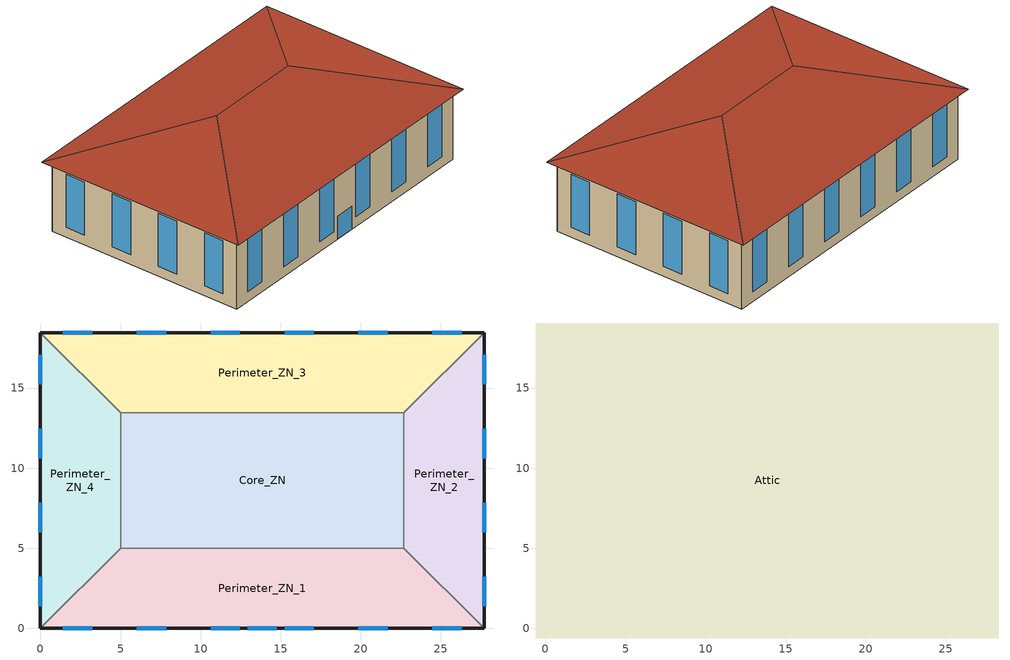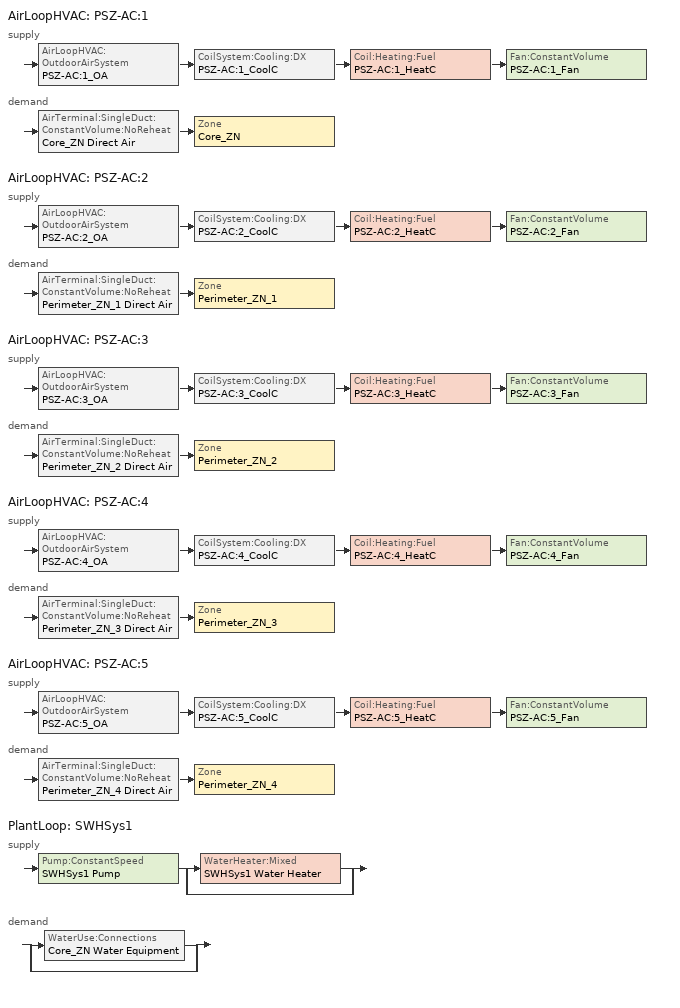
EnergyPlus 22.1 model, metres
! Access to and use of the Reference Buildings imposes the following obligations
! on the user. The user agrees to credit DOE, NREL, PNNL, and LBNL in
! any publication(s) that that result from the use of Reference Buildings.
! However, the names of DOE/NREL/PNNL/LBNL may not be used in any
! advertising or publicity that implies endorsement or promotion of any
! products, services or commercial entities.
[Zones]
Core_ZN
 floor ground (ext-slab): 5,13.46 22.69,13.46 22.69,5 5,5 z0
 wall to Perimeter_ZN_2 (int-walls): 22.69,5 22.69,13.46 z0:6.5
 wall to Perimeter_ZN_3 (int-walls): 22.69,13.46 5,13.46 z0:6.5
 wall to Perimeter_ZN_1 (int-walls): 5,5 22.69,5 z0:6.5
 wall to Perimeter_ZN_4 (int-walls): 5,13.46 5,5 z0:6.5
Perimeter_ZN_1
 floor ground (ext-slab): 27.69,0 0,0 5,5 22.69,5 z0
 wall outside (Mass Non-res Ext Wall): 0,0 27.69,0 z0:6.5
 wall to Perimeter_ZN_2 (int-walls): 27.69,0 22.69,5 z0:6.5
 wall to Perimeter_ZN_4 (int-walls): 5,5 0,0 z0:6.5
 window (Window Non-res Fixed): 1.39,0 3.22,0 / 6.01,0 7.84,0 / 10.62,0 12.45,0 / 15.24,0 17.07,0 / 19.85,0 21.68,0 / 24.47,0 26.3,0 z0.9:5.87; 12.93,0 14.76,0 z0:2.13
Perimeter_ZN_2
 floor ground (ext-slab): 22.69,13.46 27.69,18.46 27.69,0 22.69,5 z0
 wall outside (Mass Non-res Ext Wall): 27.69,0 27.69,18.46 z0:6.5
 wall to Perimeter_ZN_3 (int-walls): 27.69,18.46 22.69,13.46 z0:6.5
 window (Window Non-res Fixed): 27.69,1.39 27.69,3.22 / 27.69,6.01 27.69,7.84 / 27.69,10.62 27.69,12.45 / 27.69,15.24 27.69,17.07 z0.9:5.87
Perimeter_ZN_3
 floor ground (ext-slab): 5,13.46 0,18.46 27.69,18.46 22.69,13.46 z0
 wall outside (Mass Non-res Ext Wall): 27.69,18.46 0,18.46 z0:6.5
 wall to Perimeter_ZN_4 (int-walls): 0,18.46 5,13.46 z0:6.5
 window (Window Non-res Fixed): 26.3,18.46 24.47,18.46 / 21.68,18.46 19.85,18.46 / 17.07,18.46 15.24,18.46 / 12.45,18.46 10.62,18.46 / 7.84,18.46 6.01,18.46 / 3.22,18.46 1.39,18.46 z0.9:5.87
Perimeter_ZN_4
 floor ground (ext-slab): 5,5 0,0 0,18.46 5,13.46 z0
 wall outside (Mass Non-res Ext Wall): 0,18.46 0,0 z0:6.5
 window (Window Non-res Fixed): 0,17.07 0,15.24 / 0,12.45 0,10.62 / 0,7.84 0,6.01 / 0,3.22 0,1.39 z0.9:5.87
Attic
 floor outside (Attic Non-res Floor): 28.29,19.06 28.29,-0.6 27.69,0 27.69,18.46 z6.5; -0.6,19.06 28.29,19.06 27.69,18.46 0,18.46 z6.5; 0,0 27.69,0 28.29,-0.6 -0.6,-0.6 z6.5; -0.6,19.06 0,18.46 0,0 -0.6,-0.6 z6.5
 floor to Core_ZN (Attic Non-res Floor): 5,13.46 22.69,13.46 22.69,5 5,5 z6.5
 floor to Perimeter_ZN_2 (Attic Non-res Floor): 22.69,5 22.69,13.46 27.69,18.46 27.69,0 z6.5
 floor to Perimeter_ZN_3 (Attic Non-res Floor): 0,18.46 27.69,18.46 22.69,13.46 5,13.46 z6.5
 floor to Perimeter_ZN_1 (Attic Non-res Floor): 0,0 5,5 22.69,5 27.69,0 z6.5
 floor to Perimeter_ZN_4 (Attic Non-res Floor): 5,13.46 5,5 0,0 0,18.46 z6.5
 roof outside (Attic Non-res Roof): 28.29,-0.6,6.5 28.29,19.06,6.5 18.46,9.23,9.78; 28.29,19.06,6.5 -0.6,19.06,6.5 9.23,9.23,9.78 18.46,9.23,9.78; -0.6,-0.6,6.5 28.29,-0.6,6.5 18.46,9.23,9.78 9.23,9.23,9.78; -0.6,19.06,6.5 -0.6,-0.6,6.5 9.23,9.23,9.78
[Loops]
AirLoopHVAC 'PSZ-AC:1'
 supply: AirLoopHVAC:OutdoorAirSystem 'PSZ-AC:1_OA' > CoilSystem:Cooling:DX 'PSZ-AC:1_CoolC' > Coil:Heating:Fuel 'PSZ-AC:1_HeatC' > Fan:ConstantVolume 'PSZ-AC:1_Fan'
 demand: AirTerminal:SingleDuct:ConstantVolume:NoReheat 'Core_ZN Direct Air' > Zone 'Core_ZN'
AirLoopHVAC 'PSZ-AC:2'
 supply: AirLoopHVAC:OutdoorAirSystem 'PSZ-AC:2_OA' > CoilSystem:Cooling:DX 'PSZ-AC:2_CoolC' > Coil:Heating:Fuel 'PSZ-AC:2_HeatC' > Fan:ConstantVolume 'PSZ-AC:2_Fan'
 demand: AirTerminal:SingleDuct:ConstantVolume:NoReheat 'Perimeter_ZN_1 Direct Air' > Zone 'Perimeter_ZN_1'
AirLoopHVAC 'PSZ-AC:3'
 supply: AirLoopHVAC:OutdoorAirSystem 'PSZ-AC:3_OA' > CoilSystem:Cooling:DX 'PSZ-AC:3_CoolC' > Coil:Heating:Fuel 'PSZ-AC:3_HeatC' > Fan:ConstantVolume 'PSZ-AC:3_Fan'
 demand: AirTerminal:SingleDuct:ConstantVolume:NoReheat 'Perimeter_ZN_2 Direct Air' > Zone 'Perimeter_ZN_2'
AirLoopHVAC 'PSZ-AC:4'
 supply: AirLoopHVAC:OutdoorAirSystem 'PSZ-AC:4_OA' > CoilSystem:Cooling:DX 'PSZ-AC:4_CoolC' > Coil:Heating:Fuel 'PSZ-AC:4_HeatC' > Fan:ConstantVolume 'PSZ-AC:4_Fan'
 demand: AirTerminal:SingleDuct:ConstantVolume:NoReheat 'Perimeter_ZN_3 Direct Air' > Zone 'Perimeter_ZN_3'
AirLoopHVAC 'PSZ-AC:5'
 supply: AirLoopHVAC:OutdoorAirSystem 'PSZ-AC:5_OA' > CoilSystem:Cooling:DX 'PSZ-AC:5_CoolC' > Coil:Heating:Fuel 'PSZ-AC:5_HeatC' > Fan:ConstantVolume 'PSZ-AC:5_Fan'
 demand: AirTerminal:SingleDuct:ConstantVolume:NoReheat 'Perimeter_ZN_4 Direct Air' > Zone 'Perimeter_ZN_4'
PlantLoop 'SWHSys1'
 supply: Pump:ConstantSpeed 'SWHSys1 Pump' > split
  | WaterHeater:Mixed 'SWHSys1 Water Heater'
  | bypass
 demand: split
  | WaterUse:Connections 'Core_ZN Water Equipment'
  | bypass
[Building]
Ref Bldg Small Office Post1980_v1.3_5.0: North Axis {deg}=0; Terrain=City; Loads Convergence Tolerance Value {W}=0.04; Temperature Convergence Tolerance Value {deltaC}=0.2; Solar Distribution=FullInteriorAndExterior; Maximum Number of Warmup Days=25; Minimum Number of Warmup Days=6
[Site:Location]
USA WA-SEATTLE: Latitude {deg}=47.45; Longitude {deg}=-122.3; Time Zone {hr}=-8; Elevation {m}=90
[SizingPeriod:DesignDay] Day of Month=21; Humidity Condition Type=Wetbulb; Barometric Pressure {Pa}=99868; Rain Indicator=No; Snow Indicator=No; Daylight Saving Time Indicator=No; Solar Model Indicator=ASHRAEClearSky
Name | Month | Day Type | Maximum Dry-Bulb Temperature {C} | Daily Dry-Bulb Temperature Range {deltaC} | Wetbulb or DewPoint at Maximum Dry-Bulb {C} | Wind Speed {m/s} | Wind Direction {deg} | Sky Clearness
SEATTLE Ann Htg 99.6% Condns DB | 12 | WinterDesignDay | -4.5 | 0 | -4.5 | 4.2 | 20 | 0
SEATTLE Ann Clg .4% Condns WB=>MDB | 8 | SummerDesignDay | 28 | 10.1 | 19.2 | 4.3 | 0 | 1
[Site:WaterMainsTemperature]
Calculation Method=CORRELATION; Annual Average Outdoor Air Temperature {C}=10.86; Maximum Difference In Monthly Average Outdoor Air Temperatures {deltaC}=13.5
[Site:GroundTemperature:BuildingSurface]
19.744, 19.735, 19.741, 19.771, 19.825, 20.04, 20.738, 21.085, 20.449, 19.986, 19.848, 19.775
[Construction]
Mass Non-res Ext Wall: 1IN Stucco, 8IN Concrete HW, Mass NonRes Wall Insulation, 1/2IN Gypsum
Attic Non-res Floor: 1/2IN Gypsum, AtticFloor NonRes Insulation, 1/2IN Gypsum
Attic Non-res Roof: Roof Membrane, Metal Decking
ext-slab: HW CONCRETE, CP02 CARPET PAD
int-walls: 1/2IN Gypsum, 1/2IN Gypsum
Window Non-res Fixed: NonRes Fixed Assembly Window
InteriorFurnishings: Std Wood 6inch
[Material]
Name | Roughness | Thickness {m} | Conductivity {W/m-K} | Density {kg/m3} | Specific Heat {J/kg-K} | Thermal Absorptance | Solar Absorptance | Visible Absorptance
Mass NonRes Wall Insulation | MediumRough | 0.0656865 | 0.049 | 265 | 836.8 | 0.9 | 0.7 | 0.7
AtticFloor NonRes Insulation | MediumRough | 0.115153 | 0.049 | 265 | 836.8 | 0.9 | 0.7 | 0.7
Std Wood 6inch | MediumSmooth | 0.15 | 0.12 | 540 | 1210 | 0.9 | 0.7 | 0.7
1/2IN Gypsum | Smooth | 0.0127 | 0.16 | 784.9 | 830 | 0.95 | 0.87 | 0.87
1IN Stucco | Smooth | 0.0253 | 0.6918 | 1858 | 837 | 0.95 | 0.8 | 0.8
8IN CONCRETE HW | Rough | 0.2032 | 1.311 | 2240 | 836.8 | 0.9 | 0.7 | 0.7
HW CONCRETE | Rough | 0.1016 | 1.311 | 2240 | 836.8 | 0.9 | 0.7 | 0.7
Roof Membrane | VeryRough | 0.0095 | 0.16 | 1121.29 | 1460 | 0.9 | 0.7 | 0.7
Metal Decking | MediumSmooth | 0.0015 | 45.006 | 7680 | 418.4 | 0.9 | 0.7 | 0.3
[WindowMaterial:SimpleGlazingSystem]
NonRes Fixed Assembly Window: U-Factor {W/m2-K}=4.08816; Solar Heat Gain Coefficient=0.39
[Material:NoMass]
CP02 CARPET PAD: Roughness=VeryRough; Thermal Resistance {m2-K/W}=0.2165; Thermal Absorptance=0.9; Solar Absorptance=0.7; Visible Absorptance=0.8
[Zone] Type=1; Multiplier=1; Floor Area {m2}=autocalculate
Name | Part of Total Floor Area | Ceiling Height {m}
Attic | No
Core_ZN; Perimeter_ZN_1; Perimeter_ZN_2 | Yes
Perimeter_ZN_3; Perimeter_ZN_4 | Yes | 0
[People] Number of People Schedule=BLDG_OCC_SCH; Number of People Calculation Method=Area/Person; Floor Area per Person {m2/person}=18.58; Fraction Radiant=0.3; Sensible Heat Fraction=AUTOCALCULATE; Activity Level Schedule=ACTIVITY_SCH; Enable ASHRAE 55 Comfort Warnings=No; Mean Radiant Temperature Calculation Type=ZoneAveraged; Work Efficiency Schedule=WORK_EFF_SCH; Clothing Insulation Calculation Method=ClothingInsulationSchedule; Clothing Insulation Schedule=CLOTHING_SCH; Air Velocity Schedule=AIR_VELO_SCH; Thermal Comfort Model 1 Type=FANGER
Name | Zone or ZoneList or Space or SpaceList
Core_ZN People | Core_ZN
Perimeter_ZN_1 People | Perimeter_ZN_1
Perimeter_ZN_2 People | Perimeter_ZN_2
Perimeter_ZN_3 People | Perimeter_ZN_3
Perimeter_ZN_4 People | Perimeter_ZN_4
[Lights] Schedule=BLDG_LIGHT_SCH; Design Level Calculation Method=Watts/Area; Watts per Zone Floor Area {W/m2}=19.48; Return Air Fraction=0; Fraction Radiant=0.7; Fraction Visible=0.2; Fraction Replaceable=1; Return Air Fraction Calculated from Plenum Temperature=No
Name | Zone or ZoneList or Space or SpaceList
Core_ZN_Lights | Core_ZN
Perimeter_ZN_1_Lights | Perimeter_ZN_1
Perimeter_ZN_2_Lights | Perimeter_ZN_2
Perimeter_ZN_3_Lights | Perimeter_ZN_3
Perimeter_ZN_4_Lights | Perimeter_ZN_4
[ElectricEquipment] Schedule=BLDG_EQUIP_SCH; Design Level Calculation Method=Watts/Area; Watts per Zone Floor Area {W/m2}=10.76; Fraction Latent=0; Fraction Radiant=0.5; Fraction Lost=0
Name | Zone or ZoneList or Space or SpaceList
Core_ZN_MiscPlug_Equip | Core_ZN
Perimeter_ZN_1_MiscPlug_Equip | Perimeter_ZN_1
Perimeter_ZN_2_MiscPlug_Equip | Perimeter_ZN_2
Perimeter_ZN_3_MiscPlug_Equip | Perimeter_ZN_3
Perimeter_ZN_4_MiscPlug_Equip | Perimeter_ZN_4
[Exterior:Lights]
Exterior Facade Lighting: Schedule=ALWAYS_ON; Design Level {W}=2766; Control Option=AstronomicalClock
[ZoneInfiltration:DesignFlowRate] Constant Term Coefficient=1; Temperature Term Coefficient=0; Velocity Term Coefficient=0; Velocity Squared Term Coefficient=0
Name | Zone or ZoneList | Schedule | Design Flow Rate Calculation Method | Air Changes per Hour {1/hr} | Flow per Exterior Surface Area {m3/s-m2}
Core_ZN_Infiltration | Core_ZN | INFIL_QUARTER_ON_SCH | AirChanges/Hour | 0.36
Perimeter_ZN_1_Infiltration | Perimeter_ZN_1 | INFIL_QUARTER_ON_SCH | Flow/ExteriorArea |  | 0.001133
Perimeter_ZN_2_Infiltration | Perimeter_ZN_2 | INFIL_QUARTER_ON_SCH | Flow/ExteriorArea |  | 0.001133
Perimeter_ZN_3_Infiltration | Perimeter_ZN_3 | INFIL_QUARTER_ON_SCH | Flow/ExteriorArea |  | 0.001133
Perimeter_ZN_4_Infiltration | Perimeter_ZN_4 | INFIL_QUARTER_ON_SCH | Flow/ExteriorArea |  | 0.001133
Attic_Infiltration | Attic | ALWAYS_ON | AirChanges/Hour | 1
[InternalMass] Construction=InteriorFurnishings
Name | Zone or ZoneList | Surface Area {m2}
Core_ZN Internal Mass | Core_ZN | 299.3148
Perimeter_ZN_1 Internal Mass | Perimeter_ZN_1 | 226.9
Perimeter_ZN_2 Internal Mass | Perimeter_ZN_2 | 134.6
Perimeter_ZN_3 Internal Mass | Perimeter_ZN_3 | 226.9
Perimeter_ZN_4 Internal Mass | Perimeter_ZN_4 | 134.6
[Fan:ConstantVolume] Availability Schedule=HVACOperationSchd; Fan Total Efficiency=0.53625; Pressure Rise {Pa}=622; Maximum Flow Rate {m3/s}=AUTOSIZE; Motor Efficiency=0.825; Motor In Airstream Fraction=1
PSZ-AC:1_Fan; PSZ-AC:2_Fan; PSZ-AC:3_Fan; PSZ-AC:4_Fan; PSZ-AC:5_Fan
[Coil:Heating:Fuel] Availability Schedule=ALWAYS_ON; Fuel Type=NaturalGas; Burner Efficiency=0.8; Nominal Capacity {W}=AUTOSIZE
PSZ-AC:1_HeatC; PSZ-AC:2_HeatC; PSZ-AC:3_HeatC; PSZ-AC:4_HeatC; PSZ-AC:5_HeatC
[Coil:Cooling:DX:SingleSpeed] Availability Schedule=ALWAYS_ON; Gross Rated Total Cooling Capacity {W}=AUTOSIZE; Gross Rated Sensible Heat Ratio=AUTOSIZE; Gross Rated Cooling COP {W/W}=3.0672; Rated Air Flow Rate {m3/s}=AUTOSIZE; Total Cooling Capacity Function of Temperature Curve=Cool-Cap-fT; Total Cooling Capacity Function of Flow Fraction Curve=ConstantCubic; Energy Input Ratio Function of Temperature Curve=Cool-EIR-fT; Energy Input Ratio Function of Flow Fraction Curve=ConstantCubic; Part Load Fraction Correlation Curve=Cool-PLF-fPLR
PSZ-AC:1_CoolC DXCoil; PSZ-AC:2_CoolC DXCoil; PSZ-AC:3_CoolC DXCoil; PSZ-AC:4_CoolC DXCoil; PSZ-AC:5_CoolC DXCoil
[Zone equipment]
Core_ZN: Core_ZN Direct Air
Perimeter_ZN_1: Perimeter_ZN_1 Direct Air
Perimeter_ZN_2: Perimeter_ZN_2 Direct Air
Perimeter_ZN_3: Perimeter_ZN_3 Direct Air
Perimeter_ZN_4: Perimeter_ZN_4 Direct Air
[Sizing:Zone] Zone Cooling Design Supply Air Temperature Input Method=SupplyAirTemperature; Zone Cooling Design Supply Air Temperature {C}=14; Zone Heating Design Supply Air Temperature Input Method=SupplyAirTemperature; Zone Heating Design Supply Air Temperature {C}=40; Zone Cooling Design Supply Air Humidity Ratio {kgWater/kgDryAir}=0.0085; Zone Heating Design Supply Air Humidity Ratio {kgWater/kgDryAir}=0.008; Cooling Design Air Flow Method=DesignDay; Heating Design Air Flow Method=DesignDay; Account for Dedicated Outdoor Air System=No; Dedicated Outdoor Air System Control Strategy=NeutralSupplyAir; Dedicated Outdoor Air Low Setpoint Temperature for Design {C}=autosize; Dedicated Outdoor Air High Setpoint Temperature for Design {C}=autosize
Name | Design Specification Outdoor Air Object
Core_ZN | SZ DSOA Core_ZN
Perimeter_ZN_1 | SZ DSOA Perimeter_ZN_1
Perimeter_ZN_2 | SZ DSOA Perimeter_ZN_2
Perimeter_ZN_3 | SZ DSOA Perimeter_ZN_3
Perimeter_ZN_4 | SZ DSOA Perimeter_ZN_4
[DesignSpecification:OutdoorAir] Outdoor Air Method=Flow/Person; Outdoor Air Flow per Person {m3/s-person}=0.01
SZ DSOA Core_ZN; SZ DSOA Perimeter_ZN_1; SZ DSOA Perimeter_ZN_2; SZ DSOA Perimeter_ZN_3; SZ DSOA Perimeter_ZN_4
[ZoneControl:Thermostat] Control Type Schedule=Dual Zone Control Type Sched
Name | Zone or ZoneList | Control 1
Core_ZN Thermostat | Core_ZN | Core_ZN DualSPSched
Perimeter_ZN_1 Thermostat | Perimeter_ZN_1 | Perimeter_ZN_1 DualSPSched
Perimeter_ZN_2 Thermostat | Perimeter_ZN_2 | Perimeter_ZN_2 DualSPSched
Perimeter_ZN_3 Thermostat | Perimeter_ZN_3 | Perimeter_ZN_3 DualSPSched
Perimeter_ZN_4 Thermostat | Perimeter_ZN_4 | Perimeter_ZN_4 DualSPSched
[ThermostatSetpoint:DualSetpoint] Heating Setpoint Temperature Schedule=HTGSETP_SCH; Cooling Setpoint Temperature Schedule=CLGSETP_SCH
Core_ZN DualSPSched; Perimeter_ZN_1 DualSPSched; Perimeter_ZN_2 DualSPSched; Perimeter_ZN_3 DualSPSched; Perimeter_ZN_4 DualSPSched
[SetpointManager:SingleZone:Reheat] Control Variable=Temperature; Minimum Supply Air Temperature {C}=10; Maximum Supply Air Temperature {C}=50
Name | Control Zone | Setpoint Node or NodeList
SupAirTemp MngrCore_ZN | Core_ZN | PSZ-AC:1 Supply Equipment Outlet Node
SupAirTemp MngrPerimeter_ZN_1 | Perimeter_ZN_1 | PSZ-AC:2 Supply Equipment Outlet Node
SupAirTemp MngrPerimeter_ZN_2 | Perimeter_ZN_2 | PSZ-AC:3 Supply Equipment Outlet Node
SupAirTemp MngrPerimeter_ZN_3 | Perimeter_ZN_3 | PSZ-AC:4 Supply Equipment Outlet Node
SupAirTemp MngrPerimeter_ZN_4 | Perimeter_ZN_4 | PSZ-AC:5 Supply Equipment Outlet Node
[Sizing:System] Type of Load to Size On=Sensible; Design Outdoor Air Flow Rate {m3/s}=AUTOSIZE; Central Heating Maximum System Air Flow Ratio=1; Preheat Design Temperature {C}=7; Preheat Design Humidity Ratio {kgWater/kgDryAir}=0.008; Precool Design Temperature {C}=12.8; Precool Design Humidity Ratio {kgWater/kgDryAir}=0.008; Central Cooling Design Supply Air Temperature {C}=12.8; Central Heating Design Supply Air Temperature {C}=40; Type of Zone Sum to Use=NonCoincident; 100% Outdoor Air in Cooling=No; 100% Outdoor Air in Heating=No; Central Cooling Design Supply Air Humidity Ratio {kgWater/kgDryAir}=0.0085; Central Heating Design Supply Air Humidity Ratio {kgWater/kgDryAir}=0.008; Cooling Supply Air Flow Rate Method=DesignDay; Heating Supply Air Flow Rate Method=DesignDay; System Outdoor Air Method=ZoneSum; Zone Maximum Outdoor Air Fraction=1; Cooling Design Capacity Method=CoolingDesignCapacity; Cooling Design Capacity {W}=autosize; Heating Design Capacity Method=HeatingDesignCapacity; Heating Design Capacity {W}=autosize; Central Cooling Capacity Control Method=OnOff
PSZ-AC:1; PSZ-AC:2; PSZ-AC:3; PSZ-AC:4; PSZ-AC:5
[Controller:OutdoorAir] Minimum Outdoor Air Flow Rate {m3/s}=AUTOSIZE; Maximum Outdoor Air Flow Rate {m3/s}=AUTOSIZE; Economizer Control Type=NoEconomizer; Economizer Control Action Type=ModulateFlow; Economizer Maximum Limit Dry-Bulb Temperature {C}=28; Economizer Maximum Limit Enthalpy {J/kg}=64000; Economizer Minimum Limit Dry-Bulb Temperature {C}=-100; Lockout Type=NoLockout; Minimum Limit Type=FixedMinimum; Minimum Outdoor Air Schedule=MinOA_Sched
PSZ-AC:1_OA_Controller; PSZ-AC:2_OA_Controller; PSZ-AC:3_OA_Controller; PSZ-AC:4_OA_Controller; PSZ-AC:5_OA_Controller
[AirLoopHVAC] Design Supply Air Flow Rate {m3/s}=AUTOSIZE
PSZ-AC:1; PSZ-AC:2; PSZ-AC:3; PSZ-AC:4; PSZ-AC:5
[CoilSystem:Cooling:DX] Availability Schedule=ALWAYS_ON
Name | Cooling Coil
PSZ-AC:1_CoolC | PSZ-AC:1_CoolC DXCoil
PSZ-AC:2_CoolC | PSZ-AC:2_CoolC DXCoil
PSZ-AC:3_CoolC | PSZ-AC:3_CoolC DXCoil
PSZ-AC:4_CoolC | PSZ-AC:4_CoolC DXCoil
PSZ-AC:5_CoolC | PSZ-AC:5_CoolC DXCoil
[AirTerminal:SingleDuct:ConstantVolume:NoReheat] Availability Schedule=ALWAYS_ON; Maximum Air Flow Rate {m3/s}=AUTOSIZE
Core_ZN Direct Air; Perimeter_ZN_1 Direct Air; Perimeter_ZN_2 Direct Air; Perimeter_ZN_3 Direct Air; Perimeter_ZN_4 Direct Air
[AvailabilityManager:NightCycle] Applicability Schedule=ALWAYS_ON; Fan Schedule=HVACOperationSchd; Control Type=CycleOnAny; Thermostat Tolerance {deltaC}=1; Cycling Run Time Control Type=FixedRunTime; Cycling Run Time {s}=1800
PSZ-AC:1 Availability Manager; PSZ-AC:2 Availability Manager; PSZ-AC:3 Availability Manager; PSZ-AC:4 Availability Manager; PSZ-AC:5 Availability Manager
[SetpointManager:MixedAir] Control Variable=Temperature
Name | Setpoint Node or NodeList
PSZ-AC:1_CoolC SAT Manager | PSZ-AC:1_CoolC-PSZ-AC:1_HeatCNode
PSZ-AC:1_HeatC MixedAir Manager | PSZ-AC:1_HeatC-PSZ-AC:1_FanNode
PSZ-AC:1_OAMixed Air Temp Manager | PSZ-AC:1_OA-PSZ-AC:1_CoolCNode
PSZ-AC:2_CoolC SAT Manager | PSZ-AC:2_CoolC-PSZ-AC:2_HeatCNode
PSZ-AC:2_HeatC MixedAir Manager | PSZ-AC:2_HeatC-PSZ-AC:2_FanNode
PSZ-AC:2_OAMixed Air Temp Manager | PSZ-AC:2_OA-PSZ-AC:2_CoolCNode
PSZ-AC:3_CoolC SAT Manager | PSZ-AC:3_CoolC-PSZ-AC:3_HeatCNode
PSZ-AC:3_HeatC MixedAir Manager | PSZ-AC:3_HeatC-PSZ-AC:3_FanNode
PSZ-AC:3_OAMixed Air Temp Manager | PSZ-AC:3_OA-PSZ-AC:3_CoolCNode
PSZ-AC:4_CoolC SAT Manager | PSZ-AC:4_CoolC-PSZ-AC:4_HeatCNode
PSZ-AC:4_HeatC MixedAir Manager | PSZ-AC:4_HeatC-PSZ-AC:4_FanNode
PSZ-AC:4_OAMixed Air Temp Manager | PSZ-AC:4_OA-PSZ-AC:4_CoolCNode
PSZ-AC:5_CoolC SAT Manager | PSZ-AC:5_CoolC-PSZ-AC:5_HeatCNode
PSZ-AC:5_HeatC MixedAir Manager | PSZ-AC:5_HeatC-PSZ-AC:5_FanNode
PSZ-AC:5_OAMixed Air Temp Manager | PSZ-AC:5_OA-PSZ-AC:5_CoolCNode
[WaterHeater:Mixed]
SWHSys1 Water Heater: Tank Volume {m3}=0.1514; Setpoint Temperature Schedule=SWHSys1 Water Heater Setpoint Temperature Schedule Name; Deadband Temperature Difference {deltaC}=2; Maximum Temperature Limit {C}=82.2222; Heater Control Type=Cycle; Heater Maximum Capacity {W}=845000; Heater Fuel Type=NATURALGAS; Heater Thermal Efficiency=0.78; Off Cycle Parasitic Fuel Consumption Rate {W}=20; Off Cycle Parasitic Fuel Type=NATURALGAS; Off Cycle Parasitic Heat Fraction to Tank=0.8; On Cycle Parasitic Fuel Type=NATURALGAS; Ambient Temperature Indicator=SCHEDULE; Ambient Temperature Schedule=SWHSys1 Water Heater Ambient Temperature Schedule Name; Off Cycle Loss Coefficient to Ambient Temperature {W/K}=6; On Cycle Loss Coefficient to Ambient Temperature {W/K}=6; Use Side Effectiveness=1; Source Side Effectiveness=1; Use Side Design Flow Rate {m3/s}=AUTOSIZE; Source Side Design Flow Rate {m3/s}=AUTOSIZE; Indirect Water Heating Recovery Time {hr}=1.5
[Pump:ConstantSpeed]
SWHSys1 Pump: Design Flow Rate {m3/s}=AUTOSIZE; Design Pump Head {Pa}=0.001; Design Power Consumption {W}=AUTOSIZE; Motor Efficiency=1; Fraction of Motor Inefficiencies to Fluid Stream=0; Pump Control Type=Intermittent
[WaterUse:Equipment]
Core_ZN Water Equipment: Peak Flow Rate {m3/s}=3.15e-06; Flow Rate Fraction Schedule=BLDG_SWH_SCH; Target Temperature Schedule=Water Equipment Temp Sched; Hot Water Supply Temperature Schedule=Water Equipment Hot Supply Temp Sched; Zone=Core_ZN; Sensible Fraction Schedule=Water Equipment Sensible fract sched; Latent Fraction Schedule=Water Equipment Latent fract sched
[PlantEquipmentList]
SWHSys1 Equipment List: SWHSys1 Water Heater
[Sizing:Plant]
SWHSys1: Loop Type=Heating; Design Loop Exit Temperature {C}=60; Loop Design Temperature Difference {deltaC}=5
[SetpointManager:Scheduled]
SWHSys1 Loop Setpoint Manager: Control Variable=Temperature; Schedule=SWHSys1-Loop-Temp-Schedule; Setpoint Node or NodeList=SWHSys1 Supply Outlet Node
[PlantEquipmentOperationSchemes]
SWHSys1 Loop Operation Scheme List: Control Scheme 1=SWHSys1 Operation Scheme; Control Scheme 1 Schedule=ALWAYS_ON
[PlantEquipmentOperation:HeatingLoad]
SWHSys1 Operation Scheme: Load Range 1 Lower Limit {W}=0; Load Range 1 Upper Limit {W}=1000000000000000; Range 1 Equipment List=SWHSys1 Equipment List
[PlantLoop]
SWHSys1: Fluid Type=Water; Plant Equipment Operation Scheme=SWHSys1 Loop Operation Scheme List; Maximum Loop Temperature {C}=60; Minimum Loop Temperature {C}=10; Maximum Loop Flow Rate {m3/s}=AUTOSIZE; Minimum Loop Flow Rate {m3/s}=0; Plant Loop Volume {m3}=AUTOSIZE; Load Distribution Scheme=Optimal
[WaterUse:Connections]
Core_ZN Water Equipment: Water Use Equipment 1=Core_ZN Water Equipment
[UtilityCost:Tariff]
Name | Output Meter | Conversion Factor Choice | Season Schedule | Demand Window Length | Monthly Charge or Variable | Group
PugetSound_26_LargeDemandGeneral | Electricity:Facility | kWh | PugetSoundSeasonsSched | HalfHour | 29.1 | Comm Elect
PugetSound_25_DemandGeneralService | Electricity:Facility | kWh | PugetSoundSeasonsSched | HalfHour | 24.9 | Comm Elect
PugetSound_24_GeneralService | Electricity:Facility | kWh | PugetSoundSeasonsSched | HalfHour | 5.5 | Comm Elect
WA_EIAMonthlyRateGas | NaturalGas:Facility | MCF |  |  | 0 | Comm Gas
[UtilityCost:Charge:Simple]
Name | Utility Cost Charge Simple | Tariff | Source Variable | Season | Category Variable | Cost per Unit Value or Variable
 | WinterAnnualDemandCharge | PugetSound_26_LargeDemandGeneral | totalDemand | Winter | DemandCharges | 6.99
 | SummerAnnualDemandCharge | PugetSound_26_LargeDemandGeneral | totalDemand | Summer | DemandCharges | 4.65
 | AnnualSummerEnergyCharge | PugetSound_26_LargeDemandGeneral | totalEnergy | Annual | EnergyCharges | 0.047751
 | TaxofEightPtFivePercent | PugetSound_26_LargeDemandGeneral | SubTotal | Annual | Taxes | 0.085
 | TaxofEightPtFivePercent | PugetSound_25_DemandGeneralService | SubTotal | Annual | Taxes | 0.085
 | WinterEnergy | PugetSound_24_GeneralService | totalEnergy | Winter | EnergyCharges | 0.067662
 | SummerEnergy | PugetSound_24_GeneralService | totalEnergy | Summer | EnergyCharges | 0.065084
 | TaxofEightPtFivePercent | PugetSound_24_GeneralService | SubTotal | Annual | Taxes | 0.085
 | MonthlyRateGasCharge | WA_EIAMonthlyRateGas | totalEnergy | Annual | EnergyCharges | WA_MonthlyGasRates
 | TaxofEightPtFivePercent | WA_EIAMonthlyRateGas | SubTotal | Annual | Taxes | 0.085
[UtilityCost:Qualify] Variable=TotalDemand; Season=Annual; Threshold Test=Count
Name | Utility Cost Qualify | Tariff | Qualify Type | Threshold Value or Variable | Number of Months
 | Min350kw | PugetSound_26_LargeDemandGeneral | Minimum | 350 | 12
 | Max350kw | PugetSound_25_DemandGeneralService | Maximum | 350 | 1
 | Min50kw | PugetSound_25_DemandGeneralService | Minimum | 50 | 12
 | Max50kw | PugetSound_24_GeneralService | Maximum | 50 | 1
[UtilityCost:Charge:Block] Tariff=PugetSound_25_DemandGeneralService; Block Size 2 Value or Variable=remaining
Name | Utility Cost Charge Block | Source Variable | Season | Category Variable | Block Size 1 Value or Variable | Block 1 Cost per Unit Value or Variable | Block 2 Cost per Unit Value or Variable
 | SummerDemandCharge | totalDemand | Summer | DemandCharges | 50 | 0 | 4.44
 | WinterDemandCharge | totalDemand | Winter | DemandCharges | 50 | 0 | 6.66
 | WinterEnergyCharge | totalEnergy | Winter | EnergyCharges | 20000 | 0.069734 | 0.052378
 | SummerEnergyCharge | totalEnergy | Summer | EnergyCharges | 20000 | 0.06277 | 0.052378
[UtilityCost:Variable]
WA_MonthlyGasRates: Tariff=WA_EIAMonthlyRateGas; Variable Type=Currency; January Value=8.33; February Value=8.31; March Value=8.16; April Value=8.23; May Value=7.4; June Value=7.62; July Value=7.88; August Value=8.04; September Value=7.83; October Value=8.06; November Value=8.37; December Value=8.19
[Schedule:Compact]
ALWAYS_ON: Through: 12/31, For: AllDays, Until: 24:00, 1
INFIL_QUARTER_ON_SCH: Through: 12/31, For: Weekdays SummerDesignDay, Until: 06:00, 1, Until: 22:00, 0.25, Until: 24:00, 1, For: Saturday WinterDesignDay, Until: 06:00, 1, Until: 18:00, 0.25, Until: 24:00, 1, For: Sunday Holidays AllOtherDays, Until: 24:00, 1
BLDG_OCC_SCH: Through: 12/31, For: AllDays, Until: 7:00, 1, Until: 8:00, 0.85, Until: 9:00, 0.39, Until: 16:00, 0.25, Until: 17:00, 0.3, Until: 18:00, 0.52, Until: 21:00, 0.87, Until: 24:00, 1
BLDG_LIGHT_SCH: Through: 12/31, For: AllDays, Until: 04:00, 0.067, Until: 05:00, 0.187, Until: 06:00, 0.394, Until: 07:00, 0.44, Until: 08:00, 0.393, Until: 09:00, 0.172, Until: 15:00, 0.119, Until: 16:00, 0.206, Until: 17:00, 0.439, Until: 18:00, 0.616, Until: 19:00, 0.829, Until: 20:00, 0.986, Until: 21:00, 1, Until: 22:00, 0.692, Until: 23:00, 0.384, Until: 24:00, 0.16
BLDG_EQUIP_SCH: Through: 12/31, For: AllDays, Until: 1:00, 0.45, Until: 2:00, 0.41, Until: 3:00, 0.39, Until: 5:00, 0.38, Until: 6:00, 0.43, Until: 7:00, 0.54, Until: 8:00, 0.65, Until: 9:00, 0.66, Until: 10:00, 0.67, Until: 11:00, 0.69, Until: 12:00, 0.7, Until: 13:00, 0.69, Until: 14:00, 0.66, Until: 15:00, 0.65, Until: 16:00, 0.68, Until: 17:00, 0.8, Until: 19:00, 1, Until: 20:00, 0.93, Until: 21:00, 0.89, Until: 22:00, 0.85, Until: 23:00, 0.71, Until: 24:00, 0.58
ACTIVITY_SCH: Through: 12/31, For: AllDays, Until: 24:00, 120
WORK_EFF_SCH: Through: 12/31, For: AllDays, Until: 24:00, 0
AIR_VELO_SCH; Water Equipment Sensible fract sched: Through: 12/31, For: AllDays, Until: 24:00, 0.2
CLOTHING_SCH: Through: 04/30, For: AllDays, Until: 24:00, 1, Through: 09/30, For: AllDays, Until: 24:00, 0.5, Through: 12/31, For: AllDays, Until: 24:00, 1
CLGSETP_SCH: Through: 12/31, For: Weekdays SummerDesignDay, Until: 06:00, 26.7, Until: 22:00, 24, Until: 24:00, 26.7, For: Saturday, Until: 06:00, 26.7, Until: 18:00, 24, Until: 24:00, 26.7, For: AllOtherDays, Until: 24:00, 26.7
HTGSETP_SCH: Through: 12/31, For: Weekdays, Until: 06:00, 15.6, Until: 22:00, 21, Until: 24:00, 15.6, For: Saturday, Until: 06:00, 15.6, Until: 18:00, 21, Until: 24:00, 15.6, For: WinterDesignDay, Until: 24:00, 21, For: AllOtherDays, Until: 24:00, 15.6
MinOA_Sched: Through: 12/31, For: Weekdays SummerDesignDay, Until: 07:00, 0, Until: 22:00, 1, Until: 24:00, 0, For: Saturday WinterDesignDay, Until: 07:00, 0, Until: 18:00, 1, Until: 24:00, 0, For: AllOtherDays, Until: 24:00, 0
Dual Zone Control Type Sched: Through: 12/31, For: AllDays, Until: 24:00, 4
HVACOperationSchd: Through: 12/31, For: Weekdays SummerDesignDay, Until: 06:00, 0, Until: 22:00, 1, Until: 24:00, 0, For: Saturday WinterDesignDay, Until: 06:00, 0, Until: 18:00, 1, Until: 24:00, 0, For: AllOtherDays, Until: 24:00, 0
BLDG_SWH_SCH: Through: 12/31, For: Weekdays SummerDesignDay, Until: 05:00, 0.05, Until: 06:00, 0.08, Until: 07:00, 0.07, Until: 08:00, 0.19, Until: 09:00, 0.35, Until: 10:00, 0.38, Until: 11:00, 0.39, Until: 12:00, 0.47, Until: 13:00, 0.57, Until: 14:00, 0.54, Until: 15:00, 0.34, Until: 16:00, 0.33, Until: 17:00, 0.44, Until: 18:00, 0.26, Until: 19:00, 0.21, Until: 20:00, 0.15, Until: 21:00, 0.17, Until: 22:00, 0.08, Until: 24:00, 0.05, For: Saturday WinterDesignDay, Until: 05:00, 0.05, Until: 06:00, 0.08, Until: 07:00, 0.07, Until: 08:00, 0.11, Until: 09:00, 0.15, Until: 10:00, 0.21, Until: 11:00, 0.19, Until: 12:00, 0.23, Until: 13:00, 0.2, Until: 14:00, 0.19, Until: 15:00, 0.15, Until: 16:00, 0.13, Until: 17:00, 0.14, Until: 21:00, 0.07, Until: 22:00, 0.09, Until: 24:00, 0.05, For: AllOtherDays, Until: 05:00, 0.04, Until: 06:00, 0.07, Until: 11:00, 0.04, Until: 13:00, 0.06, Until: 14:00, 0.09, Until: 15:00, 0.06, Until: 21:00, 0.04, Until: 22:00, 0.07, Until: 24:00, 0.04
Water Equipment Latent fract sched: Through: 12/31, For: AllDays, Until: 24:00, 0.05
SWHSys1 Water Heater Ambient Temperature Schedule Name: Through: 12/31, For: AllDays, Until: 24:00, 22
Water Equipment Temp Sched; Water Equipment Hot Supply Temp Sched: Through: 12/31, For: AllDays, Until: 24:00, 43.3
SWHSys1 Water Heater Setpoint Temperature Schedule Name; SWHSys1-Loop-Temp-Schedule: Through: 12/31, For: AllDays, Until: 24:00, 60
PugetSoundSeasonsSched: Through: 3/31, For: AllDays, Until: 24:00, 1, Through: 9/30, For: AllDays, Until: 24:00, 3, Through: 12/31, For: AllDays, Until: 24:00, 1
[Curve:Quadratic]
Cool-PLF-fPLR: Coefficient1 Constant=0.909496; Coefficient2 x=0.0986477; Coefficient3 x**2=-0.00819488; Minimum Value of x=0; Maximum Value of x=1; Minimum Curve Output=0.7; Maximum Curve Output=1
[Curve:Cubic]
ConstantCubic: Coefficient1 Constant=1; Coefficient2 x=0; Coefficient3 x**2=0; Coefficient4 x**3=0; Minimum Value of x=-100; Maximum Value of x=100
[Curve:Biquadratic] Minimum Value of x=-100; Maximum Value of x=100; Minimum Value of y=-100; Maximum Value of y=100
Name | Coefficient1 Constant | Coefficient2 x | Coefficient3 x**2 | Coefficient4 y | Coefficient5 y**2 | Coefficient6 x*y
Cool-Cap-fT | 0.971212 | -0.0152755 | 0.00144345 | -0.00039321 | -6.8364e-06 | -0.000290596
Cool-EIR-fT | 0.286871 | 0.0239022 | -0.000810648 | 0.0134585 | 0.000338936 | -0.000487004
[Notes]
DOE Commercial Reference Building
Small Office, post-1980 construction
EnergyPlus Version 5.0
ASHRAE Standards 90.1-1989 and 62-1999
Description:  Single story, five zone office building.
Form:         Area = 511 m2 (5,500 ft2); Number of Stories = 1; Shape = rectangle, Aspect ratio = 1.5
Envelope:     Envelope thermal properties vary with climate according to ASHRAE Standard 90.1-1989.
Opaque constructions: mass walls; attic roof; slab-on-grade floor
Windows: window-to-wall ratio = 21.2%, equal distribution of punched windows
Infiltration = 1.5 cfm/ft2 above grade wall area at 0.3 in wc (75 Pa) adjusted to 0.016 in wc (4 Pa).
25% of full value when ventilation system on.
HVAC:         PSZ-AC, gas furnace
No economizers, per ASHRAE 90.1-2004
Int. gains:   lights = 19.48 W/m2 (1.8 W/ft2) (building area method);
elec. plug loads = 10.76 W/m2 (1.0 W/ft2)
gas plug load = 0 W/m2 (0 W/ft2)
people = 28 total; 5.38/100 m2 (5.0/1000 ft2)
Detached Shading:               None
Daylight:                       None
Natural Ventilation:            None
Zonal Equipment:                None
Air Primary Loops:              PSZ
Plant Loops:                    SHWSys1
System Equipment Autosize:      Yes
Purchased Cooling:              None
Purchased Heating:              None
Coils:                          Coil:Cooling:DX:SingleSpeed; Coil:Heating:Gas
Pumps:                          None
Boilers:                        None
Chillers:                       None
Reference citation for the Commercial Reference Buildings:
Deru, M.; Field, K.; Studer, D.; Benne, K.; Griffith, B.; Torcellini, P;
Halverson, M.; Winiarski, D.; Liu, B.; Rosenberg, M.; Huang, J.;
Yazdanian, M.; Crawley, D. (2010).
U.S. Department of Energy Commercial Reference Building Models of the National Building Stock.
Washington, DC: U.S. Department of Energy, Energy Efficiency and
Renewable Energy, Office of Building Technologies.
***GENERAL SIMULATION PARAMETERS***
Number of Zones: 6
***HOLIDAYS & DAYLIGHT SAVINGS***
